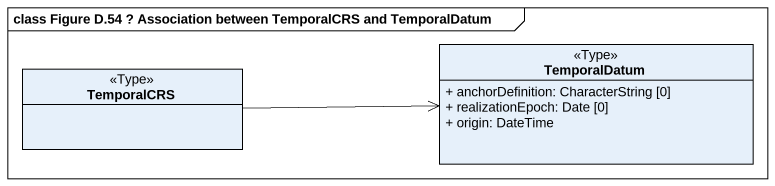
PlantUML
@startuml
mainframe class Figure D.54 ? Association between TemporalCRS and TemporalDatum
hide circle
hide empty members
skinparam classAttributeIconSize 0
class TemporalDatum <<Type>> {
  + anchorDefinition: CharacterString [0]
  + realizationEpoch: Date [0]
  + origin: DateTime
}
class TemporalCRS <<Type>>
TemporalCRS -right-> TemporalDatum
@enduml
